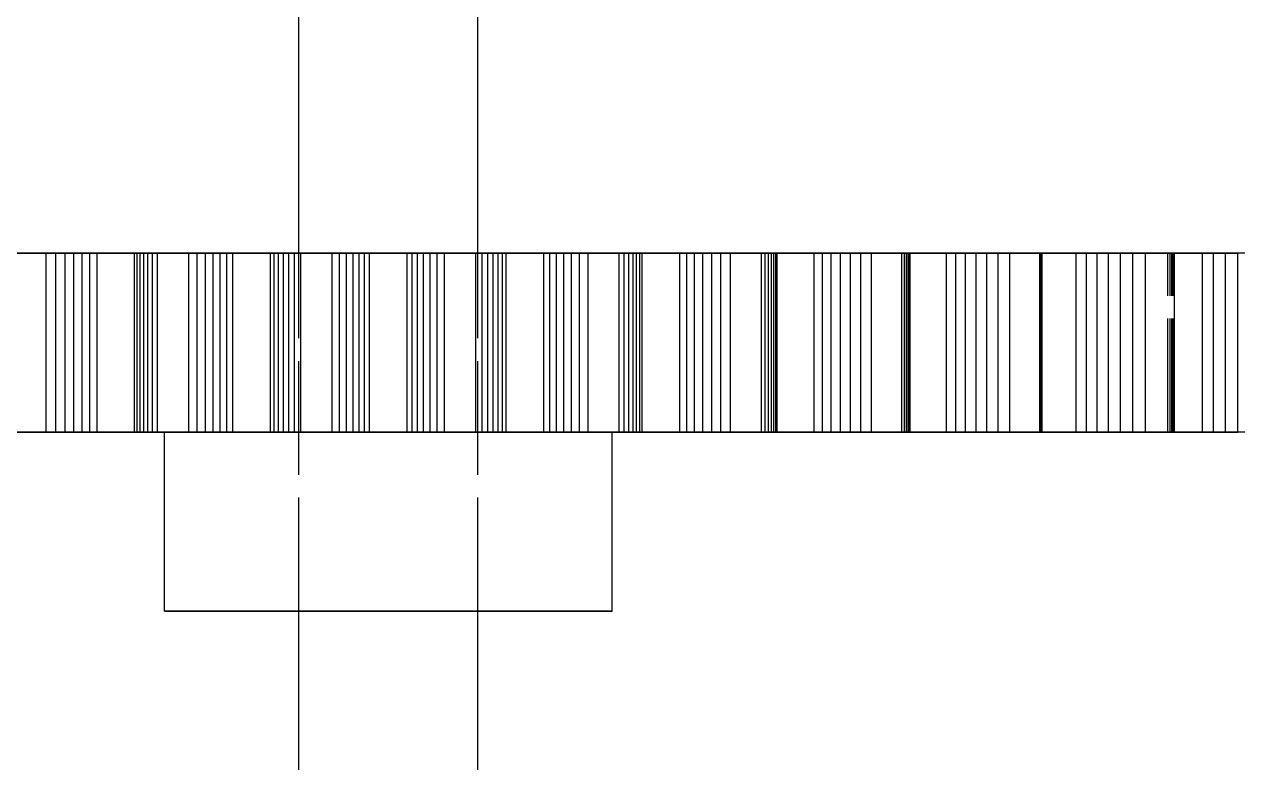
# Model space of a CAD drawing. Header units: millimetres. Extents: x -29 to 156, y -45 to 87.
# Drawn here: x -4.07 to 9.48, y 69.5 to 77.75 of the extents above; entities that cross this region are included whole.
import ezdxf

# ---------------------------------------------------------------- set-up
doc = ezdxf.new("R2010")
doc.units = ezdxf.units.MM
doc.linetypes.add('DASHED', pattern=[1.524, 1.27, -0.254])
doc.layers.add('HIDDEN', color=8, linetype='DASHED')
doc.layers.add('VISIBLE', color=7, linetype='CONTINUOUS')

msp = doc.modelspace()

# ---------------------------------------------------------------- linework, layer by layer
at = {"layer": 'HIDDEN'}
for points in [[(-4.16645, 75.19144), (-3.82114, 75.19144)], [(-3.82114, 75.19144), (-3.71322, 75.19144)], [(-3.82114, 73.19144), (-3.82114, 75.19144)], [(-3.71322, 75.19144), (-3.61026, 75.19144)], [(-3.71322, 73.19144), (-3.71322, 75.19144)], [(-3.61026, 75.19144), (-3.51245, 75.19144)], [(-3.61026, 73.19144), (-3.61026, 75.19144)], [(-3.51245, 75.19144), (-3.42008, 75.19144)], [(-3.51245, 73.19144), (-3.51245, 75.19144)], [(-3.42008, 75.19144), (-3.33348, 75.19144)], [(-3.42008, 73.19144), (-3.42008, 75.19144)], [(-3.33348, 75.19144), (-3.25309, 75.19144)], [(-3.33348, 73.19144), (-3.33348, 75.19144)], [(-3.25309, 75.19144), (-2.83545, 75.19144)], [(-3.25309, 73.19144), (-3.25309, 75.19144)], [(-2.83545, 75.19144), (-2.80709, 75.19144)], [(-2.83545, 73.19144), (-2.83545, 75.19144)], [(-2.80709, 75.19144), (-2.77245, 75.19144)], [(-2.80709, 73.19144), (-2.80709, 75.19144)], [(-2.77245, 75.19144), (-2.73198, 75.19144)], [(-2.77245, 73.19144), (-2.77245, 75.19144)], [(-2.73198, 75.19144), (-2.68599, 75.19144)], [(-2.73198, 73.19144), (-2.73198, 75.19144)], [(-2.68599, 75.19144), (-2.63474, 75.19144)], [(-2.68599, 73.19144), (-2.68599, 75.19144)], [(-2.63474, 75.19144), (-2.57844, 75.19144)], [(-2.63474, 73.19144), (-2.63474, 75.19144)], [(-2.57844, 75.19144), (-2.22973, 75.19144)], [(-2.57844, 73.19144), (-2.57844, 75.19144)], [(-2.22973, 75.19144), (-2.13408, 75.19144)], [(-2.22973, 73.19144), (-2.22973, 75.19144)], [(-2.13408, 75.19144), (-2.04344, 75.19144)], [(-2.13408, 73.19144), (-2.13408, 75.19144)], [(-2.04344, 75.19144), (-1.95803, 75.19144)], [(-2.04344, 73.19144), (-2.04344, 75.19144)], [(-1.95803, 75.19144), (-1.87811, 75.19144)], [(-1.95803, 73.19144), (-1.95803, 75.19144)], [(-1.87811, 75.19144), (-1.80402, 75.19144)], [(-1.87811, 73.19144), (-1.87811, 75.19144)], [(-1.80402, 75.19144), (-1.73621, 75.19144)], [(-1.80402, 73.19144), (-1.80402, 75.19144)], [(-1.73621, 75.19144), (-1.31549, 75.19144)], [(-1.73621, 73.19144), (-1.73621, 75.19144)], [(-1.31549, 75.19144), (-1.27376, 75.19144)], [(-1.31549, 73.19144), (-1.31549, 75.19144)], [(-1.27376, 75.19144), (-1.22571, 75.19144)], [(-1.27376, 73.19144), (-1.27376, 75.19144)], [(-1.22571, 75.19144), (-1.17181, 75.19144)], [(-1.22571, 73.19144), (-1.22571, 75.19144)], [(-1.17181, 75.19144), (-1.11236, 75.19144)], [(-1.17181, 73.19144), (-1.17181, 75.19144)], [(-1.11236, 75.19144), (-1.04765, 75.19144)], [(-1.11236, 73.19144), (-1.11236, 75.19144)], [(-1.04765, 75.19144), (-0.97788, 75.19144)], [(-1.04765, 73.19144), (-1.04765, 75.19144)], [(1, 75.19144), (0.96825, 75.19144), (0.93651, 75.19144), (0.90476, 75.19144), (0.87302, 75.19144), (0.84127, 75.19144), (0.80952, 75.19144), (0.77778, 75.19144), (0.74603, 75.19144), (0.71429, 75.19144), (0.68254, 75.19144), (0.65079, 75.19144), (0.61905, 75.19144), (0.5873, 75.19144), (0.55556, 75.19144), (0.52381, 75.19144), (0.49206, 75.19144), (0.46032, 75.19144), (0.42857, 75.19144), (0.39683, 75.19144), (0.36508, 75.19144), (0.33333, 75.19144), (0.30159, 75.19144), (0.26984, 75.19144), (0.2381, 75.19144), (0.20635, 75.19144), (0.1746, 75.19144), (0.14286, 75.19144), (0.11111, 75.19144), (0.07937, 75.19144), (0.04762, 75.19144), (0.01587, 75.19144), (-0.01587, 75.19144), (-0.04762, 75.19144), (-0.07937, 75.19144), (-0.11111, 75.19144), (-0.14286, 75.19144), (-0.1746, 75.19144), (-0.20635, 75.19144), (-0.2381, 75.19144), (-0.26984, 75.19144), (-0.30159, 75.19144), (-0.33333, 75.19144), (-0.36508, 75.19144), (-0.39683, 75.19144), (-0.42857, 75.19144), (-0.46032, 75.19144), (-0.49206, 75.19144), (-0.52381, 75.19144), (-0.55556, 75.19144), (-0.5873, 75.19144), (-0.61905, 75.19144), (-0.65079, 75.19144), (-0.68254, 75.19144), (-0.71429, 75.19144), (-0.74603, 75.19144), (-0.77778, 75.19144), (-0.80952, 75.19144), (-0.84127, 75.19144), (-0.87302, 75.19144), (-0.90476, 75.19144), (-0.93651, 75.19144), (-0.96825, 75.19144), (-1, 75.19144)], [(-1, 75.19144), (-0.96825, 75.19144), (-0.93651, 75.19144), (-0.90476, 75.19144), (-0.87302, 75.19144), (-0.84127, 75.19144), (-0.80952, 75.19144), (-0.77778, 75.19144), (-0.74603, 75.19144), (-0.71429, 75.19144), (-0.68254, 75.19144), (-0.65079, 75.19144), (-0.61905, 75.19144), (-0.5873, 75.19144), (-0.55556, 75.19144), (-0.52381, 75.19144), (-0.49206, 75.19144), (-0.46032, 75.19144), (-0.42857, 75.19144), (-0.39683, 75.19144), (-0.36508, 75.19144), (-0.33333, 75.19144), (-0.30159, 75.19144), (-0.26984, 75.19144), (-0.2381, 75.19144), (-0.20635, 75.19144), (-0.1746, 75.19144), (-0.14286, 75.19144), (-0.11111, 75.19144), (-0.07937, 75.19144), (-0.04762, 75.19144), (-0.01587, 75.19144), (0.01587, 75.19144), (0.04762, 75.19144), (0.07937, 75.19144), (0.11111, 75.19144), (0.14286, 75.19144), (0.1746, 75.19144), (0.20635, 75.19144), (0.2381, 75.19144), (0.26984, 75.19144), (0.30159, 75.19144), (0.33333, 75.19144), (0.36508, 75.19144), (0.39683, 75.19144), (0.42857, 75.19144), (0.46032, 75.19144), (0.49206, 75.19144), (0.52381, 75.19144), (0.55556, 75.19144), (0.5873, 75.19144), (0.61905, 75.19144), (0.65079, 75.19144), (0.68254, 75.19144), (0.71429, 75.19144), (0.74603, 75.19144), (0.77778, 75.19144), (0.80952, 75.19144), (0.84127, 75.19144), (0.87302, 75.19144), (0.90476, 75.19144), (0.93651, 75.19144), (0.96825, 75.19144), (1, 75.19144)], [(-1, 71.19144), (-1, 75.19144)], [(-1, 71.19144), (-1, 75.19144)], [(-0.97788, 75.19144), (-0.62745, 75.19144)], [(-0.97788, 73.19144), (-0.97788, 75.19144)], [(-0.62745, 75.19144), (-0.54454, 75.19144)], [(-0.62745, 73.19144), (-0.62745, 75.19144)], [(-0.54454, 75.19144), (-0.46668, 75.19144)], [(-0.54454, 73.19144), (-0.54454, 75.19144)], [(-0.46668, 75.19144), (-0.39407, 75.19144)], [(-0.46668, 73.19144), (-0.46668, 75.19144)], [(-0.39407, 75.19144), (-0.327, 75.19144)], [(-0.39407, 73.19144), (-0.39407, 75.19144)], [(-0.327, 75.19144), (-0.26578, 75.19144)], [(-0.327, 73.19144), (-0.327, 75.19144)], [(-0.26578, 75.19144), (-0.21087, 75.19144)], [(-0.26578, 73.19144), (-0.26578, 75.19144)], [(-0.21087, 75.19144), (0.21087, 75.19144)], [(-0.21087, 73.19144), (-0.21087, 75.19144)], [(0.21087, 75.19144), (0.26578, 75.19144)], [(0.21087, 73.19144), (0.21087, 75.19144)], [(0.26578, 75.19144), (0.327, 75.19144)], [(0.26578, 73.19144), (0.26578, 75.19144)], [(0.327, 75.19144), (0.39407, 75.19144)], [(0.327, 73.19144), (0.327, 75.19144)], [(0.39407, 75.19144), (0.46668, 75.19144)], [(0.39407, 73.19144), (0.39407, 75.19144)], [(0.46668, 75.19144), (0.54454, 75.19144)], [(0.46668, 73.19144), (0.46668, 75.19144)], [(0.54454, 75.19144), (0.62745, 75.19144)], [(0.54454, 73.19144), (0.54454, 75.19144)], [(0.62745, 75.19144), (0.97788, 75.19144)], [(0.62745, 73.19144), (0.62745, 75.19144)], [(0.97788, 75.19144), (1.04765, 75.19144)], [(0.97788, 73.19144), (0.97788, 75.19144)], [(1, 71.19144), (1, 75.19144)], [(1, 71.19144), (1, 75.19144)], [(1.04765, 75.19144), (1.11236, 75.19144)], [(1.04765, 73.19144), (1.04765, 75.19144)], [(1.11236, 75.19144), (1.17181, 75.19144)], [(1.11236, 73.19144), (1.11236, 75.19144)], [(1.17181, 75.19144), (1.22571, 75.19144)], [(1.17181, 73.19144), (1.17181, 75.19144)], [(1.22571, 75.19144), (1.27376, 75.19144)], [(1.22571, 73.19144), (1.22571, 75.19144)], [(1.27376, 75.19144), (1.31549, 75.19144)], [(1.27376, 73.19144), (1.27376, 75.19144)], [(1.31549, 75.19144), (1.73621, 75.19144)], [(1.31549, 73.19144), (1.31549, 75.19144)], [(1.73621, 75.19144), (1.80402, 75.19144)], [(1.73621, 73.19144), (1.73621, 75.19144)], [(1.80402, 75.19144), (1.87811, 75.19144)], [(1.80402, 73.19144), (1.80402, 75.19144)], [(1.87811, 75.19144), (1.95803, 75.19144)], [(1.87811, 73.19144), (1.87811, 75.19144)], [(1.95803, 75.19144), (2.04344, 75.19144)], [(1.95803, 73.19144), (1.95803, 75.19144)], [(2.04344, 75.19144), (2.13408, 75.19144)], [(2.04344, 73.19144), (2.04344, 75.19144)], [(2.13408, 75.19144), (2.22973, 75.19144)], [(2.13408, 73.19144), (2.13408, 75.19144)], [(2.22973, 75.19144), (2.57844, 75.19144)], [(2.22973, 73.19144), (2.22973, 75.19144)], [(2.57844, 75.19144), (2.63474, 75.19144)], [(2.57844, 73.19144), (2.57844, 75.19144)], [(2.63474, 75.19144), (2.68599, 75.19144)], [(2.63474, 73.19144), (2.63474, 75.19144)], [(2.68599, 75.19144), (2.73198, 75.19144)], [(2.68599, 73.19144), (2.68599, 75.19144)], [(2.73198, 75.19144), (2.77245, 75.19144)], [(2.73198, 73.19144), (2.73198, 75.19144)], [(2.77245, 75.19144), (2.80709, 75.19144)], [(2.77245, 73.19144), (2.77245, 75.19144)], [(2.80709, 75.19144), (2.83545, 75.19144)], [(2.80709, 73.19144), (2.80709, 75.19144)], [(2.83545, 75.19144), (3.25309, 75.19144)], [(2.83545, 73.19144), (2.83545, 75.19144)], [(3.25309, 75.19144), (3.33348, 75.19144)], [(3.25309, 73.19144), (3.25309, 75.19144)], [(3.33348, 75.19144), (3.42008, 75.19144)], [(3.33348, 73.19144), (3.33348, 75.19144)], [(3.42008, 75.19144), (3.51245, 75.19144)], [(3.42008, 73.19144), (3.42008, 75.19144)], [(3.51245, 75.19144), (3.61026, 75.19144)], [(3.51245, 73.19144), (3.51245, 75.19144)], [(3.61026, 75.19144), (3.71322, 75.19144)], [(3.61026, 73.19144), (3.61026, 75.19144)], [(3.71322, 75.19144), (3.82114, 75.19144)], [(3.71322, 73.19144), (3.71322, 75.19144)], [(3.82114, 75.19144), (4.16645, 75.19144)], [(3.82114, 73.19144), (3.82114, 75.19144)], [(4.16645, 75.19144), (4.20899, 75.19144)], [(4.16645, 73.19144), (4.16645, 75.19144)], [(4.20899, 75.19144), (4.24652, 75.19144)], [(4.20899, 73.19144), (4.20899, 75.19144)], [(4.24652, 75.19144), (4.27884, 75.19144)], [(4.24652, 73.19144), (4.24652, 75.19144)], [(4.27884, 75.19144), (4.30568, 75.19144)], [(4.27884, 73.19144), (4.27884, 75.19144)], [(4.30568, 75.19144), (4.32675, 75.19144)], [(4.30568, 73.19144), (4.30568, 75.19144)], [(4.32675, 75.19144), (4.34159, 75.19144)], [(4.32675, 73.19144), (4.32675, 75.19144)], [(4.34159, 75.19144), (4.75412, 75.19144)], [(4.34159, 73.19144), (4.34159, 75.19144)], [(4.75412, 75.19144), (4.84669, 75.19144)], [(4.75412, 73.19144), (4.75412, 75.19144)], [(4.84669, 75.19144), (4.94539, 75.19144)], [(4.84669, 73.19144), (4.84669, 75.19144)], [(4.94539, 75.19144), (5.04976, 75.19144)], [(4.94539, 73.19144), (4.94539, 75.19144)], [(5.04976, 75.19144), (5.15948, 75.19144)], [(5.04976, 73.19144), (5.04976, 75.19144)], [(5.15948, 75.19144), (5.27428, 75.19144)], [(5.15948, 73.19144), (5.15948, 75.19144)], [(5.27428, 75.19144), (5.39393, 75.19144)], [(5.27428, 73.19144), (5.27428, 75.19144)], [(5.39393, 75.19144), (5.73415, 75.19144)], [(5.39393, 73.19144), (5.39393, 75.19144)], [(5.73415, 75.19144), (5.76274, 75.19144)], [(5.73415, 73.19144), (5.73415, 75.19144)], [(5.76274, 75.19144), (5.78637, 75.19144)], [(5.76274, 73.19144), (5.76274, 75.19144)], [(5.78637, 75.19144), (5.80485, 75.19144)], [(5.78637, 73.19144), (5.78637, 75.19144)], [(5.80485, 75.19144), (5.81794, 75.19144)], [(5.80485, 73.19144), (5.80485, 75.19144)], [(5.81794, 75.19144), (5.82532, 75.19144)], [(5.81794, 73.19144), (5.81794, 75.19144)], [(5.82532, 75.19144), (5.82658, 75.19144)], [(5.82532, 73.19144), (5.82532, 75.19144)], [(5.82658, 75.19144), (6.23199, 75.19144)], [(5.82658, 73.19144), (5.82658, 75.19144)], [(6.23199, 75.19144), (6.33629, 75.19144)], [(6.23199, 73.19144), (6.23199, 75.19144)], [(6.33629, 75.19144), (6.4466, 75.19144)], [(6.33629, 73.19144), (6.33629, 75.19144)], [(6.4466, 75.19144), (6.56247, 75.19144)], [(6.4466, 73.19144), (6.4466, 75.19144)], [(6.56247, 75.19144), (6.68357, 75.19144)], [(6.56247, 73.19144), (6.56247, 75.19144)], [(6.68357, 75.19144), (6.80963, 75.19144)], [(6.68357, 73.19144), (6.68357, 75.19144)], [(6.80963, 75.19144), (6.94045, 75.19144)], [(6.80963, 73.19144), (6.80963, 75.19144)], [(6.94045, 75.19144), (7.27392, 75.19144)], [(6.94045, 73.19144), (6.94045, 75.19144)], [(7.27392, 75.19144), (7.28841, 75.19144)], [(7.27392, 73.19144), (7.27392, 75.19144)], [(7.28319, 75.19144), (7.6795, 75.19144)], [(7.29552, 75.19144), (7.28319, 75.19144)], [(7.30259, 75.19144), (7.28319, 75.19144)], [(7.28319, 75.19144), (7.29552, 75.19144)], [(7.28319, 73.19144), (7.28319, 75.19144)], [(7.28319, 73.19144), (7.28319, 75.19144)], [(7.28841, 75.19144), (7.29803, 75.19144)], [(7.28841, 73.19144), (7.28841, 75.19144)], [(7.30185, 75.19144), (7.29552, 75.19144)], [(7.29552, 75.19144), (7.30185, 75.19144)], [(7.29552, 73.19144), (7.29552, 75.19144)], [(7.29552, 73.19144), (7.29552, 75.19144)], [(7.29803, 75.19144), (7.30259, 75.19144)], [(7.29803, 73.19144), (7.29803, 75.19144)], [(7.30259, 75.19144), (7.30185, 75.19144)], [(7.30185, 75.19144), (7.30259, 75.19144)], [(7.30185, 73.19144), (7.30185, 75.19144)], [(7.30185, 73.19144), (7.30185, 75.19144)], [(7.30259, 73.19144), (7.30259, 75.19144)], [(7.6795, 75.19144), (7.79502, 75.19144)], [(7.6795, 73.19144), (7.6795, 75.19144)], [(7.79502, 75.19144), (7.9164, 75.19144)], [(7.79502, 73.19144), (7.79502, 75.19144)], [(7.9164, 75.19144), (8.0432, 75.19144)], [(7.9164, 73.19144), (7.9164, 75.19144)], [(8.0432, 75.19144), (8.17509, 75.19144)], [(8.0432, 73.19144), (8.0432, 75.19144)], [(8.17509, 75.19144), (8.31181, 75.19144)], [(8.17509, 73.19144), (8.17509, 75.19144)], [(8.31181, 75.19144), (8.45315, 75.19144)], [(8.31181, 73.19144), (8.31181, 75.19144)], [(8.45315, 75.19144), (8.77825, 75.19144)], [(8.45315, 73.19144), (8.45315, 75.19144)], [(8.70431, 75.19144), (9.08959, 75.19144)], [(8.73017, 75.19144), (8.70431, 75.19144)], [(8.77857, 75.19144), (8.70431, 75.19144)], [(8.70431, 75.19144), (8.73017, 75.19144)], [(8.70431, 73.19144), (8.70431, 75.19144)], [(8.70431, 73.19144), (8.70431, 75.19144)], [(8.75019, 75.19144), (8.73017, 75.19144)], [(8.73017, 75.19144), (8.75019, 75.19144)], [(8.73017, 73.19144), (8.73017, 75.19144)], [(8.73017, 73.19144), (8.73017, 75.19144)], [(8.76474, 75.19144), (8.75019, 75.19144)], [(8.75019, 75.19144), (8.76474, 75.19144)], [(8.75019, 73.19144), (8.75019, 75.19144)], [(8.75019, 73.19144), (8.75019, 75.19144)], [(8.77413, 75.19144), (8.76474, 75.19144)], [(8.76474, 75.19144), (8.77413, 75.19144)], [(8.76474, 73.19144), (8.76474, 75.19144)], [(8.76474, 73.19144), (8.76474, 75.19144)], [(8.77857, 75.19144), (8.77413, 75.19144)], [(8.77413, 75.19144), (8.77857, 75.19144)], [(8.77413, 73.19144), (8.77413, 75.19144)], [(8.77413, 73.19144), (8.77413, 75.19144)], [(8.77825, 75.19144), (8.77857, 75.19144)], [(8.77825, 73.19144), (8.77825, 75.19144)], [(8.77857, 73.19144), (8.77857, 75.19144)], [(9.08959, 75.19144), (9.21578, 75.19144)], [(9.08959, 73.19144), (9.08959, 75.19144)], [(9.21578, 75.19144), (9.34764, 75.19144)], [(9.21578, 73.19144), (9.21578, 75.19144)], [(9.34764, 75.19144), (9.48475, 75.19144)], [(9.34764, 73.19144), (9.34764, 75.19144)], [(-4.16645, 73.19144), (-3.82114, 73.19144)], [(-3.82114, 73.19144), (-3.71322, 73.19144)], [(-3.71322, 73.19144), (-3.61026, 73.19144)], [(-3.61026, 73.19144), (-3.51245, 73.19144)], [(-3.51245, 73.19144), (-3.42008, 73.19144)], [(-3.42008, 73.19144), (-3.33348, 73.19144)], [(-3.33348, 73.19144), (-3.25309, 73.19144)], [(-3.25309, 73.19144), (-2.83545, 73.19144)], [(-2.83545, 73.19144), (-2.80709, 73.19144)], [(-2.80709, 73.19144), (-2.77245, 73.19144)], [(-2.77245, 73.19144), (-2.73198, 73.19144)], [(-2.73198, 73.19144), (-2.68599, 73.19144)], [(-2.68599, 73.19144), (-2.63474, 73.19144)], [(-2.63474, 73.19144), (-2.57844, 73.19144)], [(-2.57844, 73.19144), (-2.22973, 73.19144)], [(2.5, 73.19144), (2.42063, 73.19144), (2.34127, 73.19144), (2.2619, 73.19144), (2.18254, 73.19144), (2.10317, 73.19144), (2.02381, 73.19144), (1.94444, 73.19144), (1.86508, 73.19144), (1.78571, 73.19144), (1.70635, 73.19144), (1.62698, 73.19144), (1.54762, 73.19144), (1.46825, 73.19144), (1.38889, 73.19144), (1.30952, 73.19144), (1.23016, 73.19144), (1.15079, 73.19144), (1.07143, 73.19144), (0.99206, 73.19144), (0.9127, 73.19144), (0.83333, 73.19144), (0.75397, 73.19144), (0.6746, 73.19144), (0.59524, 73.19144), (0.51587, 73.19144), (0.43651, 73.19144), (0.35714, 73.19144), (0.27778, 73.19144), (0.19841, 73.19144), (0.11905, 73.19144), (0.03968, 73.19144), (-0.03968, 73.19144), (-0.11905, 73.19144), (-0.19841, 73.19144), (-0.27778, 73.19144), (-0.35714, 73.19144), (-0.43651, 73.19144), (-0.51587, 73.19144), (-0.59524, 73.19144), (-0.6746, 73.19144), (-0.75397, 73.19144), (-0.83333, 73.19144), (-0.9127, 73.19144), (-0.99206, 73.19144), (-1.07143, 73.19144), (-1.15079, 73.19144), (-1.23016, 73.19144), (-1.30952, 73.19144), (-1.38889, 73.19144), (-1.46825, 73.19144), (-1.54762, 73.19144), (-1.62698, 73.19144), (-1.70635, 73.19144), (-1.78571, 73.19144), (-1.86508, 73.19144), (-1.94444, 73.19144), (-2.02381, 73.19144), (-2.10317, 73.19144), (-2.18254, 73.19144), (-2.2619, 73.19144), (-2.34127, 73.19144), (-2.42063, 73.19144), (-2.5, 73.19144)], [(-2.5, 73.19144), (-2.42063, 73.19144), (-2.34127, 73.19144), (-2.2619, 73.19144), (-2.18254, 73.19144), (-2.10317, 73.19144), (-2.02381, 73.19144), (-1.94444, 73.19144), (-1.86508, 73.19144), (-1.78571, 73.19144), (-1.70635, 73.19144), (-1.62698, 73.19144), (-1.54762, 73.19144), (-1.46825, 73.19144), (-1.38889, 73.19144), (-1.30952, 73.19144), (-1.23016, 73.19144), (-1.15079, 73.19144), (-1.07143, 73.19144), (-0.99206, 73.19144), (-0.9127, 73.19144), (-0.83333, 73.19144), (-0.75397, 73.19144), (-0.6746, 73.19144), (-0.59524, 73.19144), (-0.51587, 73.19144), (-0.43651, 73.19144), (-0.35714, 73.19144), (-0.27778, 73.19144), (-0.19841, 73.19144), (-0.11905, 73.19144), (-0.03968, 73.19144), (0.03968, 73.19144), (0.11905, 73.19144), (0.19841, 73.19144), (0.27778, 73.19144), (0.35714, 73.19144), (0.43651, 73.19144), (0.51587, 73.19144), (0.59524, 73.19144), (0.6746, 73.19144), (0.75397, 73.19144), (0.83333, 73.19144), (0.9127, 73.19144), (0.99206, 73.19144), (1.07143, 73.19144), (1.15079, 73.19144), (1.23016, 73.19144), (1.30952, 73.19144), (1.38889, 73.19144), (1.46825, 73.19144), (1.54762, 73.19144), (1.62698, 73.19144), (1.70635, 73.19144), (1.78571, 73.19144), (1.86508, 73.19144), (1.94444, 73.19144), (2.02381, 73.19144), (2.10317, 73.19144), (2.18254, 73.19144), (2.2619, 73.19144), (2.34127, 73.19144), (2.42063, 73.19144), (2.5, 73.19144)], [(-2.22973, 73.19144), (-2.13408, 73.19144)], [(-2.13408, 73.19144), (-2.04344, 73.19144)], [(-2.04344, 73.19144), (-1.95803, 73.19144)], [(-1.95803, 73.19144), (-1.87811, 73.19144)], [(-1.87811, 73.19144), (-1.80402, 73.19144)], [(-1.80402, 73.19144), (-1.73621, 73.19144)], [(-1.73621, 73.19144), (-1.31549, 73.19144)], [(-1.31549, 73.19144), (-1.27376, 73.19144)], [(-1.27376, 73.19144), (-1.22571, 73.19144)], [(-1.22571, 73.19144), (-1.17181, 73.19144)], [(-1.17181, 73.19144), (-1.11236, 73.19144)], [(-1.11236, 73.19144), (-1.04765, 73.19144)], [(-1.04765, 73.19144), (-0.97788, 73.19144)], [(-0.97788, 73.19144), (-0.62745, 73.19144)], [(-0.62745, 73.19144), (-0.54454, 73.19144)], [(-0.54454, 73.19144), (-0.46668, 73.19144)], [(-0.46668, 73.19144), (-0.39407, 73.19144)], [(-0.39407, 73.19144), (-0.327, 73.19144)], [(-0.327, 73.19144), (-0.26578, 73.19144)], [(-0.26578, 73.19144), (-0.21087, 73.19144)], [(-0.21087, 73.19144), (0.21087, 73.19144)], [(0.21087, 73.19144), (0.26578, 73.19144)], [(0.26578, 73.19144), (0.327, 73.19144)], [(0.327, 73.19144), (0.39407, 73.19144)], [(0.39407, 73.19144), (0.46668, 73.19144)], [(0.46668, 73.19144), (0.54454, 73.19144)], [(0.54454, 73.19144), (0.62745, 73.19144)], [(0.62745, 73.19144), (0.97788, 73.19144)], [(0.97788, 73.19144), (1.04765, 73.19144)], [(1.04765, 73.19144), (1.11236, 73.19144)], [(1.11236, 73.19144), (1.17181, 73.19144)], [(1.17181, 73.19144), (1.22571, 73.19144)], [(1.22571, 73.19144), (1.27376, 73.19144)], [(1.27376, 73.19144), (1.31549, 73.19144)], [(1.31549, 73.19144), (1.73621, 73.19144)], [(1.73621, 73.19144), (1.80402, 73.19144)], [(1.80402, 73.19144), (1.87811, 73.19144)], [(1.87811, 73.19144), (1.95803, 73.19144)], [(1.95803, 73.19144), (2.04344, 73.19144)], [(2.04344, 73.19144), (2.13408, 73.19144)], [(2.13408, 73.19144), (2.22973, 73.19144)], [(2.22973, 73.19144), (2.57844, 73.19144)], [(2.57844, 73.19144), (2.63474, 73.19144)], [(2.63474, 73.19144), (2.68599, 73.19144)], [(2.68599, 73.19144), (2.73198, 73.19144)], [(2.73198, 73.19144), (2.77245, 73.19144)], [(2.77245, 73.19144), (2.80709, 73.19144)], [(2.80709, 73.19144), (2.83545, 73.19144)], [(2.83545, 73.19144), (3.25309, 73.19144)], [(3.25309, 73.19144), (3.33348, 73.19144)], [(3.33348, 73.19144), (3.42008, 73.19144)], [(3.42008, 73.19144), (3.51245, 73.19144)], [(3.51245, 73.19144), (3.61026, 73.19144)], [(3.61026, 73.19144), (3.71322, 73.19144)], [(3.71322, 73.19144), (3.82114, 73.19144)], [(3.82114, 73.19144), (4.16645, 73.19144)], [(4.16645, 73.19144), (4.20899, 73.19144)], [(4.20899, 73.19144), (4.24652, 73.19144)], [(4.24652, 73.19144), (4.27884, 73.19144)], [(4.27884, 73.19144), (4.30568, 73.19144)], [(4.30568, 73.19144), (4.32675, 73.19144)], [(4.32675, 73.19144), (4.34159, 73.19144)], [(4.34159, 73.19144), (4.75412, 73.19144)], [(4.75412, 73.19144), (4.84669, 73.19144)], [(4.84669, 73.19144), (4.94539, 73.19144)], [(4.94539, 73.19144), (5.04976, 73.19144)], [(5.04976, 73.19144), (5.15948, 73.19144)], [(5.15948, 73.19144), (5.27428, 73.19144)], [(5.27428, 73.19144), (5.39393, 73.19144)], [(5.39393, 73.19144), (5.73415, 73.19144)], [(5.73415, 73.19144), (5.76274, 73.19144)], [(5.76274, 73.19144), (5.78637, 73.19144)], [(5.78637, 73.19144), (5.80485, 73.19144)], [(5.80485, 73.19144), (5.81794, 73.19144)], [(5.81794, 73.19144), (5.82532, 73.19144)], [(5.82532, 73.19144), (5.82658, 73.19144)], [(5.82658, 73.19144), (6.23199, 73.19144)], [(6.23199, 73.19144), (6.33629, 73.19144)], [(6.33629, 73.19144), (6.4466, 73.19144)], [(6.4466, 73.19144), (6.56247, 73.19144)], [(6.56247, 73.19144), (6.68357, 73.19144)], [(6.68357, 73.19144), (6.80963, 73.19144)], [(6.80963, 73.19144), (6.94045, 73.19144)], [(6.94045, 73.19144), (7.27392, 73.19144)], [(7.27392, 73.19144), (7.28841, 73.19144)], [(7.28319, 73.19144), (7.6795, 73.19144)], [(7.29552, 73.19144), (7.28319, 73.19144)], [(7.30259, 73.19144), (7.28319, 73.19144)], [(7.28319, 73.19144), (7.29552, 73.19144)], [(7.28841, 73.19144), (7.29803, 73.19144)], [(7.30185, 73.19144), (7.29552, 73.19144)], [(7.29552, 73.19144), (7.30185, 73.19144)], [(7.29803, 73.19144), (7.30259, 73.19144)], [(7.30259, 73.19144), (7.30185, 73.19144)], [(7.30185, 73.19144), (7.30259, 73.19144)], [(7.6795, 73.19144), (7.79502, 73.19144)], [(7.79502, 73.19144), (7.9164, 73.19144)], [(7.9164, 73.19144), (8.0432, 73.19144)], [(8.0432, 73.19144), (8.17509, 73.19144)], [(8.17509, 73.19144), (8.31181, 73.19144)], [(8.31181, 73.19144), (8.45315, 73.19144)], [(8.45315, 73.19144), (8.77825, 73.19144)], [(8.70431, 73.19144), (9.08959, 73.19144)], [(8.73017, 73.19144), (8.70431, 73.19144)], [(8.77857, 73.19144), (8.70431, 73.19144)], [(8.70431, 73.19144), (8.73017, 73.19144)], [(8.75019, 73.19144), (8.73017, 73.19144)], [(8.73017, 73.19144), (8.75019, 73.19144)], [(8.76474, 73.19144), (8.75019, 73.19144)], [(8.75019, 73.19144), (8.76474, 73.19144)], [(8.77413, 73.19144), (8.76474, 73.19144)], [(8.76474, 73.19144), (8.77413, 73.19144)], [(8.77857, 73.19144), (8.77413, 73.19144)], [(8.77413, 73.19144), (8.77857, 73.19144)], [(8.77825, 73.19144), (8.77857, 73.19144)], [(9.08959, 73.19144), (9.21578, 73.19144)], [(9.21578, 73.19144), (9.34764, 73.19144)], [(9.34764, 73.19144), (9.48475, 73.19144)], [(-2.5, 71.19144), (-2.42063, 71.19144), (-2.34127, 71.19144), (-2.2619, 71.19144), (-2.18254, 71.19144), (-2.10317, 71.19144), (-2.02381, 71.19144), (-1.94444, 71.19144), (-1.86508, 71.19144), (-1.78571, 71.19144), (-1.70635, 71.19144), (-1.62698, 71.19144), (-1.54762, 71.19144), (-1.46825, 71.19144), (-1.38889, 71.19144), (-1.30952, 71.19144), (-1.23016, 71.19144), (-1.15079, 71.19144), (-1.07143, 71.19144), (-0.99206, 71.19144), (-0.9127, 71.19144), (-0.83333, 71.19144), (-0.75397, 71.19144), (-0.6746, 71.19144), (-0.59524, 71.19144), (-0.51587, 71.19144), (-0.43651, 71.19144), (-0.35714, 71.19144), (-0.27778, 71.19144), (-0.19841, 71.19144), (-0.11905, 71.19144), (-0.03968, 71.19144), (0.03968, 71.19144), (0.11905, 71.19144), (0.19841, 71.19144), (0.27778, 71.19144), (0.35714, 71.19144), (0.43651, 71.19144), (0.51587, 71.19144), (0.59524, 71.19144), (0.6746, 71.19144), (0.75397, 71.19144), (0.83333, 71.19144), (0.9127, 71.19144), (0.99206, 71.19144), (1.07143, 71.19144), (1.15079, 71.19144), (1.23016, 71.19144), (1.30952, 71.19144), (1.38889, 71.19144), (1.46825, 71.19144), (1.54762, 71.19144), (1.62698, 71.19144), (1.70635, 71.19144), (1.78571, 71.19144), (1.86508, 71.19144), (1.94444, 71.19144), (2.02381, 71.19144), (2.10317, 71.19144), (2.18254, 71.19144), (2.2619, 71.19144), (2.34127, 71.19144), (2.42063, 71.19144), (2.5, 71.19144)], [(1, 71.19144), (0.96825, 71.19144), (0.93651, 71.19144), (0.90476, 71.19144), (0.87302, 71.19144), (0.84127, 71.19144), (0.80952, 71.19144), (0.77778, 71.19144), (0.74603, 71.19144), (0.71429, 71.19144), (0.68254, 71.19144), (0.65079, 71.19144), (0.61905, 71.19144), (0.5873, 71.19144), (0.55556, 71.19144), (0.52381, 71.19144), (0.49206, 71.19144), (0.46032, 71.19144), (0.42857, 71.19144), (0.39683, 71.19144), (0.36508, 71.19144), (0.33333, 71.19144), (0.30159, 71.19144), (0.26984, 71.19144), (0.2381, 71.19144), (0.20635, 71.19144), (0.1746, 71.19144), (0.14286, 71.19144), (0.11111, 71.19144), (0.07937, 71.19144), (0.04762, 71.19144), (0.01587, 71.19144), (-0.01587, 71.19144), (-0.04762, 71.19144), (-0.07937, 71.19144), (-0.11111, 71.19144), (-0.14286, 71.19144), (-0.1746, 71.19144), (-0.20635, 71.19144), (-0.2381, 71.19144), (-0.26984, 71.19144), (-0.30159, 71.19144), (-0.33333, 71.19144), (-0.36508, 71.19144), (-0.39683, 71.19144), (-0.42857, 71.19144), (-0.46032, 71.19144), (-0.49206, 71.19144), (-0.52381, 71.19144), (-0.55556, 71.19144), (-0.5873, 71.19144), (-0.61905, 71.19144), (-0.65079, 71.19144), (-0.68254, 71.19144), (-0.71429, 71.19144), (-0.74603, 71.19144), (-0.77778, 71.19144), (-0.80952, 71.19144), (-0.84127, 71.19144), (-0.87302, 71.19144), (-0.90476, 71.19144), (-0.93651, 71.19144), (-0.96825, 71.19144), (-1, 71.19144)], [(-1, 71.19144), (-0.96825, 71.19144), (-0.93651, 71.19144), (-0.90476, 71.19144), (-0.87302, 71.19144), (-0.84127, 71.19144), (-0.80952, 71.19144), (-0.77778, 71.19144), (-0.74603, 71.19144), (-0.71429, 71.19144), (-0.68254, 71.19144), (-0.65079, 71.19144), (-0.61905, 71.19144), (-0.5873, 71.19144), (-0.55556, 71.19144), (-0.52381, 71.19144), (-0.49206, 71.19144), (-0.46032, 71.19144), (-0.42857, 71.19144), (-0.39683, 71.19144), (-0.36508, 71.19144), (-0.33333, 71.19144), (-0.30159, 71.19144), (-0.26984, 71.19144), (-0.2381, 71.19144), (-0.20635, 71.19144), (-0.1746, 71.19144), (-0.14286, 71.19144), (-0.11111, 71.19144), (-0.07937, 71.19144), (-0.04762, 71.19144), (-0.01587, 71.19144), (0.01587, 71.19144), (0.04762, 71.19144), (0.07937, 71.19144), (0.11111, 71.19144), (0.14286, 71.19144), (0.1746, 71.19144), (0.20635, 71.19144), (0.2381, 71.19144), (0.26984, 71.19144), (0.30159, 71.19144), (0.33333, 71.19144), (0.36508, 71.19144), (0.39683, 71.19144), (0.42857, 71.19144), (0.46032, 71.19144), (0.49206, 71.19144), (0.52381, 71.19144), (0.55556, 71.19144), (0.5873, 71.19144), (0.61905, 71.19144), (0.65079, 71.19144), (0.68254, 71.19144), (0.71429, 71.19144), (0.74603, 71.19144), (0.77778, 71.19144), (0.80952, 71.19144), (0.84127, 71.19144), (0.87302, 71.19144), (0.90476, 71.19144), (0.93651, 71.19144), (0.96825, 71.19144), (1, 71.19144)]]:
    msp.add_lwpolyline(points, dxfattribs=at)
at = {"layer": 'VISIBLE'}
for points in [[(-1, 75.19144), (-1, 80.50144)], [(1, 75.19144), (1, 80.50144)], [(-3.82114, 75.19144), (-4.16645, 75.19144)], [(-3.71322, 75.19144), (-3.82114, 75.19144)], [(-3.82114, 73.19144), (-3.82114, 75.19144)], [(-3.61026, 75.19144), (-3.71322, 75.19144)], [(-3.71322, 73.19144), (-3.71322, 75.19144)], [(-3.51245, 75.19144), (-3.61026, 75.19144)], [(-3.61026, 73.19144), (-3.61026, 75.19144)], [(-3.42008, 75.19144), (-3.51245, 75.19144)], [(-3.51245, 73.19144), (-3.51245, 75.19144)], [(-3.33348, 75.19144), (-3.42008, 75.19144)], [(-3.42008, 73.19144), (-3.42008, 75.19144)], [(-3.25309, 75.19144), (-3.33348, 75.19144)], [(-3.33348, 73.19144), (-3.33348, 75.19144)], [(-2.83545, 75.19144), (-3.25309, 75.19144)], [(-3.25309, 73.19144), (-3.25309, 75.19144)], [(-2.80709, 75.19144), (-2.83545, 75.19144)], [(-2.83545, 73.19144), (-2.83545, 75.19144)], [(-2.77245, 75.19144), (-2.80709, 75.19144)], [(-2.80709, 73.19144), (-2.80709, 75.19144)], [(-2.73198, 75.19144), (-2.77245, 75.19144)], [(-2.77245, 73.19144), (-2.77245, 75.19144)], [(-2.68599, 75.19144), (-2.73198, 75.19144)], [(-2.73198, 73.19144), (-2.73198, 75.19144)], [(-2.63474, 75.19144), (-2.68599, 75.19144)], [(-2.68599, 73.19144), (-2.68599, 75.19144)], [(-2.57844, 75.19144), (-2.63474, 75.19144)], [(-2.63474, 73.19144), (-2.63474, 75.19144)], [(-2.22973, 75.19144), (-2.57844, 75.19144)], [(-2.57844, 73.19144), (-2.57844, 75.19144)], [(-2.13408, 75.19144), (-2.22973, 75.19144)], [(-2.22973, 73.19144), (-2.22973, 75.19144)], [(-2.04344, 75.19144), (-2.13408, 75.19144)], [(-2.13408, 73.19144), (-2.13408, 75.19144)], [(-1.95803, 75.19144), (-2.04344, 75.19144)], [(-2.04344, 73.19144), (-2.04344, 75.19144)], [(-1.87811, 75.19144), (-1.95803, 75.19144)], [(-1.95803, 73.19144), (-1.95803, 75.19144)], [(-1.80402, 75.19144), (-1.87811, 75.19144)], [(-1.87811, 73.19144), (-1.87811, 75.19144)], [(-1.73621, 75.19144), (-1.80402, 75.19144)], [(-1.80402, 73.19144), (-1.80402, 75.19144)], [(-1.31549, 75.19144), (-1.73621, 75.19144)], [(-1.73621, 73.19144), (-1.73621, 75.19144)], [(-1.27376, 75.19144), (-1.31549, 75.19144)], [(-1.31549, 73.19144), (-1.31549, 75.19144)], [(-1.22571, 75.19144), (-1.27376, 75.19144)], [(-1.27376, 73.19144), (-1.27376, 75.19144)], [(-1.17181, 75.19144), (-1.22571, 75.19144)], [(-1.22571, 73.19144), (-1.22571, 75.19144)], [(-1.11236, 75.19144), (-1.17181, 75.19144)], [(-1.17181, 73.19144), (-1.17181, 75.19144)], [(-1.04765, 75.19144), (-1.11236, 75.19144)], [(-1.11236, 73.19144), (-1.11236, 75.19144)], [(-0.97788, 75.19144), (-1.04765, 75.19144)], [(-1.04765, 73.19144), (-1.04765, 75.19144)], [(-0.62745, 75.19144), (-0.97788, 75.19144)], [(-0.97788, 73.19144), (-0.97788, 75.19144)], [(-0.54454, 75.19144), (-0.62745, 75.19144)], [(-0.62745, 73.19144), (-0.62745, 75.19144)], [(-0.46668, 75.19144), (-0.54454, 75.19144)], [(-0.54454, 73.19144), (-0.54454, 75.19144)], [(-0.39407, 75.19144), (-0.46668, 75.19144)], [(-0.46668, 73.19144), (-0.46668, 75.19144)], [(-0.327, 75.19144), (-0.39407, 75.19144)], [(-0.39407, 73.19144), (-0.39407, 75.19144)], [(-0.26578, 75.19144), (-0.327, 75.19144)], [(-0.327, 73.19144), (-0.327, 75.19144)], [(-0.21087, 75.19144), (-0.26578, 75.19144)], [(-0.26578, 73.19144), (-0.26578, 75.19144)], [(0.21087, 75.19144), (-0.21087, 75.19144)], [(-0.21087, 73.19144), (-0.21087, 75.19144)], [(0.26578, 75.19144), (0.21087, 75.19144)], [(0.21087, 73.19144), (0.21087, 75.19144)], [(0.327, 75.19144), (0.26578, 75.19144)], [(0.26578, 73.19144), (0.26578, 75.19144)], [(0.39407, 75.19144), (0.327, 75.19144)], [(0.327, 73.19144), (0.327, 75.19144)], [(0.46668, 75.19144), (0.39407, 75.19144)], [(0.39407, 73.19144), (0.39407, 75.19144)], [(0.54454, 75.19144), (0.46668, 75.19144)], [(0.46668, 73.19144), (0.46668, 75.19144)], [(0.62745, 75.19144), (0.54454, 75.19144)], [(0.54454, 73.19144), (0.54454, 75.19144)], [(0.97788, 75.19144), (0.62745, 75.19144)], [(0.62745, 73.19144), (0.62745, 75.19144)], [(1.04765, 75.19144), (0.97788, 75.19144)], [(0.97788, 73.19144), (0.97788, 75.19144)], [(1.11236, 75.19144), (1.04765, 75.19144)], [(1.04765, 73.19144), (1.04765, 75.19144)], [(1.17181, 75.19144), (1.11236, 75.19144)], [(1.11236, 73.19144), (1.11236, 75.19144)], [(1.22571, 75.19144), (1.17181, 75.19144)], [(1.17181, 73.19144), (1.17181, 75.19144)], [(1.27376, 75.19144), (1.22571, 75.19144)], [(1.22571, 73.19144), (1.22571, 75.19144)], [(1.31549, 75.19144), (1.27376, 75.19144)], [(1.27376, 73.19144), (1.27376, 75.19144)], [(1.73621, 75.19144), (1.31549, 75.19144)], [(1.31549, 73.19144), (1.31549, 75.19144)], [(1.80402, 75.19144), (1.73621, 75.19144)], [(1.73621, 73.19144), (1.73621, 75.19144)], [(1.87811, 75.19144), (1.80402, 75.19144)], [(1.80402, 73.19144), (1.80402, 75.19144)], [(1.95803, 75.19144), (1.87811, 75.19144)], [(1.87811, 73.19144), (1.87811, 75.19144)], [(2.04344, 75.19144), (1.95803, 75.19144)], [(1.95803, 73.19144), (1.95803, 75.19144)], [(2.13408, 75.19144), (2.04344, 75.19144)], [(2.04344, 73.19144), (2.04344, 75.19144)], [(2.22973, 75.19144), (2.13408, 75.19144)], [(2.13408, 73.19144), (2.13408, 75.19144)], [(2.57844, 75.19144), (2.22973, 75.19144)], [(2.22973, 73.19144), (2.22973, 75.19144)], [(2.63474, 75.19144), (2.57844, 75.19144)], [(2.57844, 73.19144), (2.57844, 75.19144)], [(2.68599, 75.19144), (2.63474, 75.19144)], [(2.63474, 73.19144), (2.63474, 75.19144)], [(2.73198, 75.19144), (2.68599, 75.19144)], [(2.68599, 73.19144), (2.68599, 75.19144)], [(2.77245, 75.19144), (2.73198, 75.19144)], [(2.73198, 73.19144), (2.73198, 75.19144)], [(2.80709, 75.19144), (2.77245, 75.19144)], [(2.77245, 73.19144), (2.77245, 75.19144)], [(2.83545, 75.19144), (2.80709, 75.19144)], [(2.80709, 73.19144), (2.80709, 75.19144)], [(3.25309, 75.19144), (2.83545, 75.19144)], [(2.83545, 73.19144), (2.83545, 75.19144)], [(3.33348, 75.19144), (3.25309, 75.19144)], [(3.25309, 73.19144), (3.25309, 75.19144)], [(3.42008, 75.19144), (3.33348, 75.19144)], [(3.33348, 73.19144), (3.33348, 75.19144)], [(3.51245, 75.19144), (3.42008, 75.19144)], [(3.42008, 73.19144), (3.42008, 75.19144)], [(3.61026, 75.19144), (3.51245, 75.19144)], [(3.51245, 73.19144), (3.51245, 75.19144)], [(3.71322, 75.19144), (3.61026, 75.19144)], [(3.61026, 73.19144), (3.61026, 75.19144)], [(3.82114, 75.19144), (3.71322, 75.19144)], [(3.71322, 73.19144), (3.71322, 75.19144)], [(4.16645, 75.19144), (3.82114, 75.19144)], [(3.82114, 73.19144), (3.82114, 75.19144)], [(4.20899, 75.19144), (4.16645, 75.19144)], [(4.16645, 73.19144), (4.16645, 75.19144)], [(4.24652, 75.19144), (4.20899, 75.19144)], [(4.20899, 73.19144), (4.20899, 75.19144)], [(4.27884, 75.19144), (4.24652, 75.19144)], [(4.24652, 73.19144), (4.24652, 75.19144)], [(4.30568, 75.19144), (4.27884, 75.19144)], [(4.27884, 73.19144), (4.27884, 75.19144)], [(4.32675, 75.19144), (4.30568, 75.19144)], [(4.30568, 73.19144), (4.30568, 75.19144)], [(4.34159, 75.19144), (4.32675, 75.19144)], [(4.32675, 73.19144), (4.32675, 75.19144)], [(4.75412, 75.19144), (4.34159, 75.19144)], [(4.34159, 73.19144), (4.34159, 75.19144)], [(4.84669, 75.19144), (4.75412, 75.19144)], [(4.75412, 73.19144), (4.75412, 75.19144)], [(4.94539, 75.19144), (4.84669, 75.19144)], [(4.84669, 73.19144), (4.84669, 75.19144)], [(5.04976, 75.19144), (4.94539, 75.19144)], [(4.94539, 73.19144), (4.94539, 75.19144)], [(5.15948, 75.19144), (5.04976, 75.19144)], [(5.04976, 73.19144), (5.04976, 75.19144)], [(5.27428, 75.19144), (5.15948, 75.19144)], [(5.15948, 73.19144), (5.15948, 75.19144)], [(5.39393, 75.19144), (5.27428, 75.19144)], [(5.27428, 73.19144), (5.27428, 75.19144)], [(5.73415, 75.19144), (5.39393, 75.19144)], [(5.39393, 73.19144), (5.39393, 75.19144)], [(5.76274, 75.19144), (5.73415, 75.19144)], [(5.73415, 73.19144), (5.73415, 75.19144)], [(5.78637, 75.19144), (5.76274, 75.19144)], [(5.76274, 73.19144), (5.76274, 75.19144)], [(5.80485, 75.19144), (5.78637, 75.19144)], [(5.78637, 73.19144), (5.78637, 75.19144)], [(5.81794, 75.19144), (5.80485, 75.19144)], [(5.80485, 73.19144), (5.80485, 75.19144)], [(5.82532, 75.19144), (5.81794, 75.19144)], [(5.81794, 73.19144), (5.81794, 75.19144)], [(5.82658, 75.19144), (5.82532, 75.19144)], [(5.82532, 73.19144), (5.82532, 75.19144)], [(6.23199, 75.19144), (5.82658, 75.19144)], [(5.82658, 73.19144), (5.82658, 75.19144)], [(6.33629, 75.19144), (6.23199, 75.19144)], [(6.23199, 73.19144), (6.23199, 75.19144)], [(6.4466, 75.19144), (6.33629, 75.19144)], [(6.33629, 73.19144), (6.33629, 75.19144)], [(6.56247, 75.19144), (6.4466, 75.19144)], [(6.4466, 73.19144), (6.4466, 75.19144)], [(6.68357, 75.19144), (6.56247, 75.19144)], [(6.56247, 73.19144), (6.56247, 75.19144)], [(6.80963, 75.19144), (6.68357, 75.19144)], [(6.68357, 73.19144), (6.68357, 75.19144)], [(6.94045, 75.19144), (6.80963, 75.19144)], [(6.80963, 73.19144), (6.80963, 75.19144)], [(7.27392, 75.19144), (6.94045, 75.19144)], [(6.94045, 73.19144), (6.94045, 75.19144)], [(7.28841, 75.19144), (7.27392, 75.19144)], [(7.27392, 73.19144), (7.27392, 75.19144)], [(7.29803, 75.19144), (7.28841, 75.19144)], [(7.28841, 73.19144), (7.28841, 75.19144)], [(7.30259, 75.19144), (7.29803, 75.19144)], [(7.29803, 73.19144), (7.29803, 75.19144)], [(7.6795, 75.19144), (7.30259, 75.19144)], [(7.30259, 73.19144), (7.30259, 75.19144)], [(7.79502, 75.19144), (7.6795, 75.19144)], [(7.6795, 73.19144), (7.6795, 75.19144)], [(7.9164, 75.19144), (7.79502, 75.19144)], [(7.79502, 73.19144), (7.79502, 75.19144)], [(8.0432, 75.19144), (7.9164, 75.19144)], [(7.9164, 73.19144), (7.9164, 75.19144)], [(8.17509, 75.19144), (8.0432, 75.19144)], [(8.0432, 73.19144), (8.0432, 75.19144)], [(8.31181, 75.19144), (8.17509, 75.19144)], [(8.17509, 73.19144), (8.17509, 75.19144)], [(8.45315, 75.19144), (8.31181, 75.19144)], [(8.31181, 73.19144), (8.31181, 75.19144)], [(8.77825, 75.19144), (8.45315, 75.19144)], [(8.45315, 73.19144), (8.45315, 75.19144)], [(8.77857, 75.19144), (8.77825, 75.19144)], [(8.77825, 73.19144), (8.77825, 75.19144)], [(9.08959, 75.19144), (8.77857, 75.19144)], [(8.77857, 73.19144), (8.77857, 75.19144)], [(9.21578, 75.19144), (9.08959, 75.19144)], [(9.08959, 73.19144), (9.08959, 75.19144)], [(9.34764, 75.19144), (9.21578, 75.19144)], [(9.21578, 73.19144), (9.21578, 75.19144)], [(9.48475, 75.19144), (9.34764, 75.19144)], [(9.34764, 73.19144), (9.34764, 75.19144)], [(9.62679, 75.19144), (9.48475, 75.19144)], [(9.48475, 73.19144), (9.48475, 75.19144)], [(-3.82114, 73.19144), (-4.16645, 73.19144)], [(-3.71322, 73.19144), (-3.82114, 73.19144)], [(-3.61026, 73.19144), (-3.71322, 73.19144)], [(-3.51245, 73.19144), (-3.61026, 73.19144)], [(-3.42008, 73.19144), (-3.51245, 73.19144)], [(-3.33348, 73.19144), (-3.42008, 73.19144)], [(-3.25309, 73.19144), (-3.33348, 73.19144)], [(-2.83545, 73.19144), (-3.25309, 73.19144)], [(-2.80709, 73.19144), (-2.83545, 73.19144)], [(-2.77245, 73.19144), (-2.80709, 73.19144)], [(-2.73198, 73.19144), (-2.77245, 73.19144)], [(-2.68599, 73.19144), (-2.73198, 73.19144)], [(-2.63474, 73.19144), (-2.68599, 73.19144)], [(-2.57844, 73.19144), (-2.63474, 73.19144)], [(-2.22973, 73.19144), (-2.57844, 73.19144)], [(-2.5, 71.19144), (-2.5, 73.19144)], [(-2.13408, 73.19144), (-2.22973, 73.19144)], [(-2.04344, 73.19144), (-2.13408, 73.19144)], [(-1.95803, 73.19144), (-2.04344, 73.19144)], [(-1.87811, 73.19144), (-1.95803, 73.19144)], [(-1.80402, 73.19144), (-1.87811, 73.19144)], [(-1.73621, 73.19144), (-1.80402, 73.19144)], [(-1.31549, 73.19144), (-1.73621, 73.19144)], [(-1.27376, 73.19144), (-1.31549, 73.19144)], [(-1.22571, 73.19144), (-1.27376, 73.19144)], [(-1.17181, 73.19144), (-1.22571, 73.19144)], [(-1.11236, 73.19144), (-1.17181, 73.19144)], [(-1.04765, 73.19144), (-1.11236, 73.19144)], [(-0.97788, 73.19144), (-1.04765, 73.19144)], [(-0.62745, 73.19144), (-0.97788, 73.19144)], [(-0.54454, 73.19144), (-0.62745, 73.19144)], [(-0.46668, 73.19144), (-0.54454, 73.19144)], [(-0.39407, 73.19144), (-0.46668, 73.19144)], [(-0.327, 73.19144), (-0.39407, 73.19144)], [(-0.26578, 73.19144), (-0.327, 73.19144)], [(-0.21087, 73.19144), (-0.26578, 73.19144)], [(0.21087, 73.19144), (-0.21087, 73.19144)], [(0.26578, 73.19144), (0.21087, 73.19144)], [(0.327, 73.19144), (0.26578, 73.19144)], [(0.39407, 73.19144), (0.327, 73.19144)], [(0.46668, 73.19144), (0.39407, 73.19144)], [(0.54454, 73.19144), (0.46668, 73.19144)], [(0.62745, 73.19144), (0.54454, 73.19144)], [(0.97788, 73.19144), (0.62745, 73.19144)], [(1.04765, 73.19144), (0.97788, 73.19144)], [(1.11236, 73.19144), (1.04765, 73.19144)], [(1.17181, 73.19144), (1.11236, 73.19144)], [(1.22571, 73.19144), (1.17181, 73.19144)], [(1.27376, 73.19144), (1.22571, 73.19144)], [(1.31549, 73.19144), (1.27376, 73.19144)], [(1.73621, 73.19144), (1.31549, 73.19144)], [(1.80402, 73.19144), (1.73621, 73.19144)], [(1.87811, 73.19144), (1.80402, 73.19144)], [(1.95803, 73.19144), (1.87811, 73.19144)], [(2.04344, 73.19144), (1.95803, 73.19144)], [(2.13408, 73.19144), (2.04344, 73.19144)], [(2.22973, 73.19144), (2.13408, 73.19144)], [(2.57844, 73.19144), (2.22973, 73.19144)], [(2.5, 71.19144), (2.5, 73.19144)], [(2.63474, 73.19144), (2.57844, 73.19144)], [(2.68599, 73.19144), (2.63474, 73.19144)], [(2.73198, 73.19144), (2.68599, 73.19144)], [(2.77245, 73.19144), (2.73198, 73.19144)], [(2.80709, 73.19144), (2.77245, 73.19144)], [(2.83545, 73.19144), (2.80709, 73.19144)], [(3.25309, 73.19144), (2.83545, 73.19144)], [(3.33348, 73.19144), (3.25309, 73.19144)], [(3.42008, 73.19144), (3.33348, 73.19144)], [(3.51245, 73.19144), (3.42008, 73.19144)], [(3.61026, 73.19144), (3.51245, 73.19144)], [(3.71322, 73.19144), (3.61026, 73.19144)], [(3.82114, 73.19144), (3.71322, 73.19144)], [(4.16645, 73.19144), (3.82114, 73.19144)], [(4.20899, 73.19144), (4.16645, 73.19144)], [(4.24652, 73.19144), (4.20899, 73.19144)], [(4.27884, 73.19144), (4.24652, 73.19144)], [(4.30568, 73.19144), (4.27884, 73.19144)], [(4.32675, 73.19144), (4.30568, 73.19144)], [(4.34159, 73.19144), (4.32675, 73.19144)], [(4.75412, 73.19144), (4.34159, 73.19144)], [(4.84669, 73.19144), (4.75412, 73.19144)], [(4.94539, 73.19144), (4.84669, 73.19144)], [(5.04976, 73.19144), (4.94539, 73.19144)], [(5.15948, 73.19144), (5.04976, 73.19144)], [(5.27428, 73.19144), (5.15948, 73.19144)], [(5.39393, 73.19144), (5.27428, 73.19144)], [(5.73415, 73.19144), (5.39393, 73.19144)], [(5.76274, 73.19144), (5.73415, 73.19144)], [(5.78637, 73.19144), (5.76274, 73.19144)], [(5.80485, 73.19144), (5.78637, 73.19144)], [(5.81794, 73.19144), (5.80485, 73.19144)], [(5.82532, 73.19144), (5.81794, 73.19144)], [(5.82658, 73.19144), (5.82532, 73.19144)], [(6.23199, 73.19144), (5.82658, 73.19144)], [(6.33629, 73.19144), (6.23199, 73.19144)], [(6.4466, 73.19144), (6.33629, 73.19144)], [(6.56247, 73.19144), (6.4466, 73.19144)], [(6.68357, 73.19144), (6.56247, 73.19144)], [(6.80963, 73.19144), (6.68357, 73.19144)], [(6.94045, 73.19144), (6.80963, 73.19144)], [(7.27392, 73.19144), (6.94045, 73.19144)], [(7.28841, 73.19144), (7.27392, 73.19144)], [(7.29803, 73.19144), (7.28841, 73.19144)], [(7.30259, 73.19144), (7.29803, 73.19144)], [(7.6795, 73.19144), (7.30259, 73.19144)], [(7.79502, 73.19144), (7.6795, 73.19144)], [(7.9164, 73.19144), (7.79502, 73.19144)], [(8.0432, 73.19144), (7.9164, 73.19144)], [(8.17509, 73.19144), (8.0432, 73.19144)], [(8.31181, 73.19144), (8.17509, 73.19144)], [(8.45315, 73.19144), (8.31181, 73.19144)], [(8.77825, 73.19144), (8.45315, 73.19144)], [(8.77857, 73.19144), (8.77825, 73.19144)], [(9.08959, 73.19144), (8.77857, 73.19144)], [(9.21578, 73.19144), (9.08959, 73.19144)], [(9.34764, 73.19144), (9.21578, 73.19144)], [(9.48475, 73.19144), (9.34764, 73.19144)], [(9.62679, 73.19144), (9.48475, 73.19144)], [(2.5, 71.19144), (2.42063, 71.19144), (2.34127, 71.19144), (2.2619, 71.19144), (2.18254, 71.19144), (2.10317, 71.19144), (2.02381, 71.19144), (1.94444, 71.19144), (1.86508, 71.19144), (1.78571, 71.19144), (1.70635, 71.19144), (1.62698, 71.19144), (1.54762, 71.19144), (1.46825, 71.19144), (1.38889, 71.19144), (1.30952, 71.19144), (1.23016, 71.19144), (1.15079, 71.19144), (1.07143, 71.19144), (0.99206, 71.19144), (0.9127, 71.19144), (0.83333, 71.19144), (0.75397, 71.19144), (0.6746, 71.19144), (0.59524, 71.19144), (0.51587, 71.19144), (0.43651, 71.19144), (0.35714, 71.19144), (0.27778, 71.19144), (0.19841, 71.19144), (0.11905, 71.19144), (0.03968, 71.19144), (-0.03968, 71.19144), (-0.11905, 71.19144), (-0.19841, 71.19144), (-0.27778, 71.19144), (-0.35714, 71.19144), (-0.43651, 71.19144), (-0.51587, 71.19144), (-0.59524, 71.19144), (-0.6746, 71.19144), (-0.75397, 71.19144), (-0.83333, 71.19144), (-0.9127, 71.19144), (-0.99206, 71.19144), (-1.07143, 71.19144), (-1.15079, 71.19144), (-1.23016, 71.19144), (-1.30952, 71.19144), (-1.38889, 71.19144), (-1.46825, 71.19144), (-1.54762, 71.19144), (-1.62698, 71.19144), (-1.70635, 71.19144), (-1.78571, 71.19144), (-1.86508, 71.19144), (-1.94444, 71.19144), (-2.02381, 71.19144), (-2.10317, 71.19144), (-2.18254, 71.19144), (-2.2619, 71.19144), (-2.34127, 71.19144), (-2.42063, 71.19144), (-2.5, 71.19144)], [(-1, 55.29144), (-1, 71.19144)], [(1, 55.29144), (1, 71.19144)]]:
    msp.add_lwpolyline(points, dxfattribs=at)

doc.saveas('drawing.dxf')
